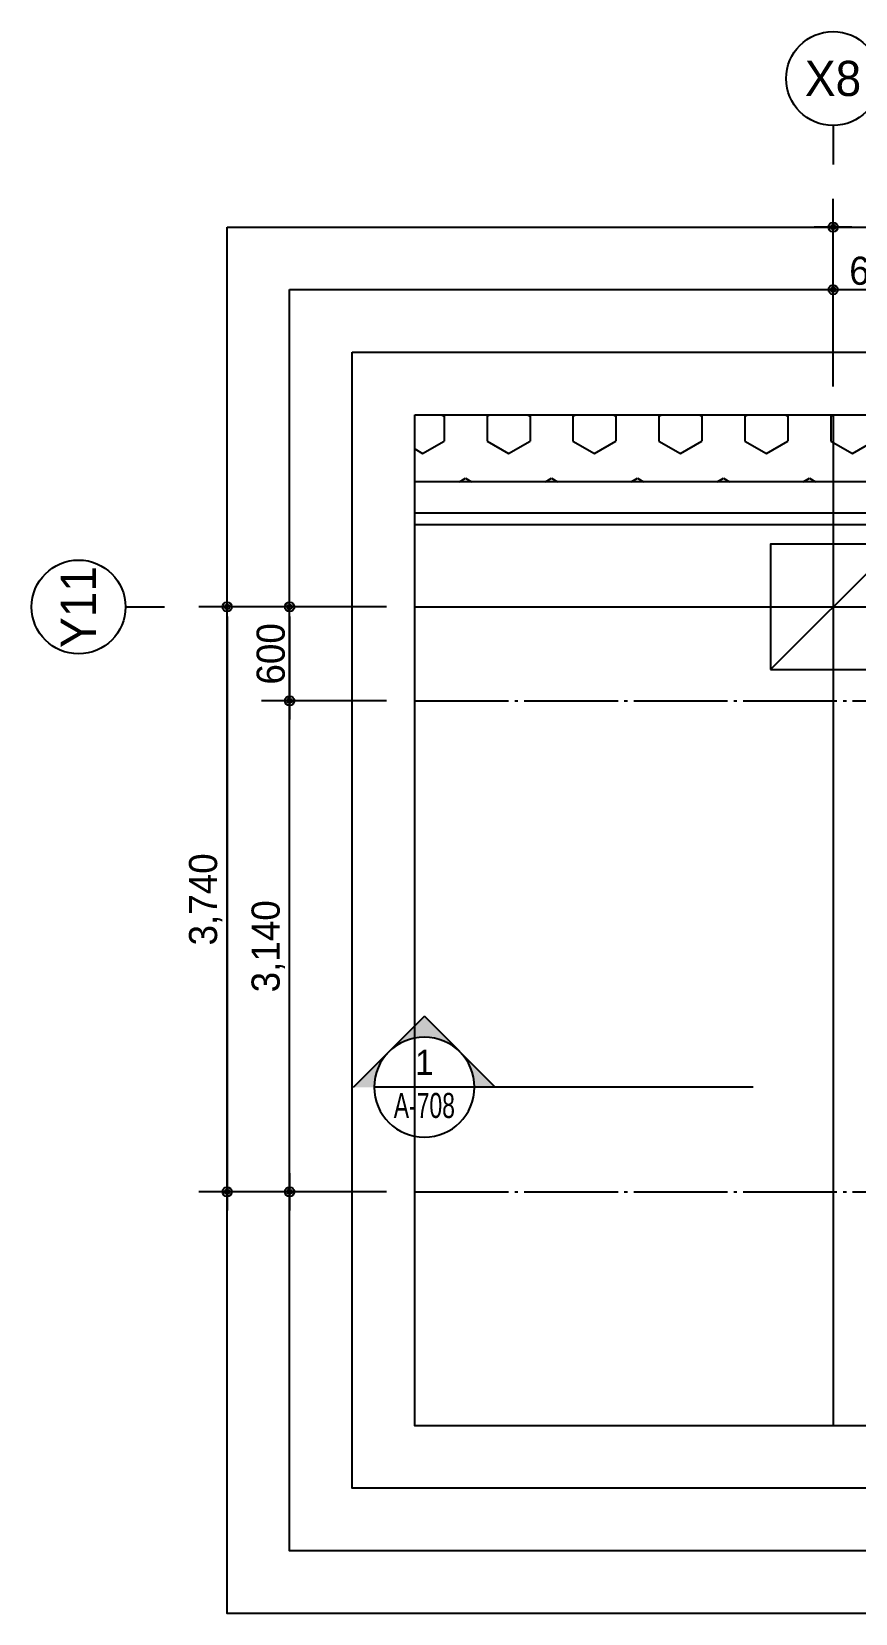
# Model space of a CAD drawing. Header units: millimetres. Extents: x 252711992 to 505989238, y 504776675 to 1009617600.
# Drawn here: x 252965104 to 252970372, y 504806267 to 504816382 of the extents above; entities that cross this region are included whole.
import ezdxf
from ezdxf.enums import TextEntityAlignment as Align
from ezdxf.xclip import XClip

# ---------------------------------------------------------------- set-up
doc = ezdxf.new("R2010")
doc.units = ezdxf.units.MM
doc.header["$XCLIPFRAME"] = 0
doc.linetypes.add('CEN', pattern=[35, 30, -2, 1, -2])
for name, color, linetype in [('$ZCDB_AUDIT_GENERATED_600D18', 7, 'Continuous'), ('4A.TEC CEN', 1, 'CEN'), ('4A.TEC TEXT 2', 3, 'Continuous'), ('4A.TEC 기둥', 2, 'Continuous'), ('4A.TEC 벽체 3', 4, 'Continuous'), ('4A.TEC 심볼', 7, 'Continuous'), ('SYM', 1, 'Continuous'), ('TEXT', 7, 'Continuous'), ('㈜SE&C 패턴 1', 8, 'Continuous')]:
    doc.layers.add(name, color=color, linetype=linetype)
doc.layers.add('DEFPOINT', color=135, linetype='Continuous', plot=False)
doc.styles.add('GHS', font='malgun.ttf')
doc.styles.add('나눔고딕', font='')
doc.styles.add('돋움', font='')
doc.styles.add('울릉도L', font='')
doc.styles.get('나눔고딕').set_extended_font_data('Dotum')
doc.styles.get('돋움').set_extended_font_data('Dotum')
doc.styles.get('울릉도L').set_extended_font_data('Dotum')
doc.dimstyles.new('DIM_600(외부치수)', dxfattribs={"dimscale": 400, "dimtxt": 3.3, "dimasz": 1, "dimexe": 2, "dimexo": 2, "dimgap": 1, "dimtad": 1, "dimdec": 0, "dimdsep": 46, "dimlunit": 6, "dimtxsty": '나눔고딕', "dimblk1": 'DIMDOT', "dimblk2": 'DIMDOT', "dimsah": 1, "dimcen": 2.5, "dimdle": 1.5, "dimclrd": 8, "dimclre": 8, "dimclrt": 3, "dimadec": 0, "dimazin": 0, "dimtfac": 1, "dimtdec": 0, "dimtix": 1, "dimtmove": 2, "dimatfit": 3, "dimldrblk": 'DIMDOT', "dimfxl": 1, "dimtvp": 1, "dimtolj": 1, "dimtzin": 0, "dimarcsym": 0})

# ---------------------------------------------------------------- blocks, each defined once
blk = doc.blocks.new('DIMDOT')
at = {"color": 0}
blk.add_line((-2, 0), (2, 0), dxfattribs=at)
for radius in [0.5, 0.25]:
    blk.add_circle((0, 0), radius, dxfattribs=at)
blk = doc.blocks.new('*D213')
at = {"layer": '$ZCDB_AUDIT_GENERATED_600D18', "color": 8, "lineweight": -2, "transparency": 16777216}
for p, q in [((252970229, 504814112), (252970229, 504815312)), ((252976469, 504814112), (252976469, 504815312)), ((252970289, 504815132), (252976409, 504815132))]:
    blk.add_line(p, q, dxfattribs=at)
at = {"layer": 'Defpoints', "color": 0, "transparency": 16777216}
for p in [(252976469, 504815132), (252970229, 504813932), (252976469, 504813932, 0)]:
    blk.add_point(p, dxfattribs=at)
at = {"layer": '$ZCDB_AUDIT_GENERATED_600D18', "color": 8, "lineweight": -2, "transparency": 16777216, "xscale": 60, "yscale": 60, "zscale": 60, "rotation": 180}
blk.add_blockref('DIMDOT', (252970229, 504815132), dxfattribs=at)
at = {"layer": '$ZCDB_AUDIT_GENERATED_600D18', "color": 8, "lineweight": -2, "transparency": 16777216, "xscale": 60, "yscale": 60, "zscale": 60}
blk.add_blockref('DIMDOT', (252976469, 504815132), dxfattribs=at)
at = {"layer": '$ZCDB_AUDIT_GENERATED_600D18', "color": 3, "transparency": 16777216, "insert": (252973349, 504815270), "char_height": 180, "attachment_point": 5, "style": '나눔고딕'}
blk.add_mtext('\\A1;6,240', dxfattribs=at)
blk = doc.blocks.new('ccs122')
at = {"layer": '4A.TEC 심볼'}
blk.add_line((0, 8), (0, 3), dxfattribs=at)
blk.add_circle((0, 14), 6, dxfattribs=at)
at = {"layer": '4A.TEC TEXT 2', "color": 3, "style": 'GHS'}
blk.add_attdef('NO', text='', height=4.5, dxfattribs=at).set_placement((-0.01, 14.02), align=Align.MIDDLE_CENTER)
blk = doc.blocks.new('*D214')
at = {"layer": '$ZCDB_AUDIT_GENERATED_600D18', "color": 8, "lineweight": -2, "transparency": 16777216}
for p, q in [((252970229, 504814112, 0), (252970229, 504814912, 0)), ((252970829, 504814112, 0), (252970829, 504814912, 0)), ((252970769, 504814732, 0), (252970289, 504814732, 0))]:
    blk.add_line(p, q, dxfattribs=at)
at = {"layer": 'Defpoints', "color": 0, "transparency": 16777216}
for p in [(252970229, 504814732, 0), (252970229, 504813932, 5000), (252970829, 504813932, 0)]:
    blk.add_point(p, dxfattribs=at)
at = {"layer": '$ZCDB_AUDIT_GENERATED_600D18', "color": 8, "lineweight": -2, "transparency": 16777216, "xscale": 60, "yscale": 60, "zscale": 60, "rotation": 180}
blk.add_blockref('DIMDOT', (252970229, 504814732, 0), dxfattribs=at)
at = {"layer": '$ZCDB_AUDIT_GENERATED_600D18', "color": 8, "lineweight": -2, "transparency": 16777216, "xscale": 60, "yscale": 60, "zscale": 60}
blk.add_blockref('DIMDOT', (252970829, 504814732, 0), dxfattribs=at)
at = {"layer": '$ZCDB_AUDIT_GENERATED_600D18', "color": 3, "transparency": 16777216, "insert": (252970529, 504814852, 0), "char_height": 180, "attachment_point": 5, "style": '나눔고딕'}
blk.add_mtext('\\A1;600', dxfattribs=at)
blk = doc.blocks.new('*D215')
at = {"layer": '$ZCDB_AUDIT_GENERATED_600D18', "color": 8, "lineweight": -2, "transparency": 16777216}
for p, q in [((252967374, 504812703), (252966174, 504812703)), ((252966354, 504812643), (252966354, 504809023)), ((252967374, 504808963), (252966174, 504808963))]:
    blk.add_line(p, q, dxfattribs=at)
at = {"layer": 'Defpoints', "color": 0, "transparency": 16777216}
for p in [(252967554, 504812703, 0), (252966354, 504808963), (252967554, 504808963, 0)]:
    blk.add_point(p, dxfattribs=at)
at = {"layer": '$ZCDB_AUDIT_GENERATED_600D18', "color": 8, "lineweight": -2, "transparency": 16777216, "xscale": 60, "yscale": 60, "zscale": 60}
for p, rotation in [((252966354, 504812703), 90), ((252966354, 504808963), 270)]:
    blk.add_blockref('DIMDOT', p, dxfattribs=dict(at, rotation=rotation))
at = {"layer": '$ZCDB_AUDIT_GENERATED_600D18', "color": 3, "transparency": 16777216, "insert": (252966217, 504810833), "char_height": 180, "attachment_point": 5, "rotation": 90, "style": '나눔고딕'}
blk.add_mtext('\\A1;3,740', dxfattribs=at)
blk = doc.blocks.new('*D216')
at = {"layer": '$ZCDB_AUDIT_GENERATED_600D18', "color": 8, "lineweight": -2, "transparency": 16777216}
for p, q in [((252967374, 504812703), (252966574, 504812703)), ((252966754, 504812643), (252966754, 504812163)), ((252967374, 504812103), (252966574, 504812103))]:
    blk.add_line(p, q, dxfattribs=at)
at = {"layer": 'Defpoints', "color": 0, "transparency": 16777216}
for p in [(252967554, 504812703, 0), (252966754, 504812103), (252967554, 504812103, 0)]:
    blk.add_point(p, dxfattribs=at)
at = {"layer": '$ZCDB_AUDIT_GENERATED_600D18', "color": 8, "lineweight": -2, "transparency": 16777216, "xscale": 60, "yscale": 60, "zscale": 60}
for p, rotation in [((252966754, 504812703), 90), ((252966754, 504812103), 270)]:
    blk.add_blockref('DIMDOT', p, dxfattribs=dict(at, rotation=rotation))
at = {"layer": '$ZCDB_AUDIT_GENERATED_600D18', "color": 3, "transparency": 16777216, "insert": (252966634, 504812403), "char_height": 180, "attachment_point": 5, "rotation": 90, "style": '나눔고딕'}
blk.add_mtext('\\A1;600', dxfattribs=at)
blk = doc.blocks.new('*D217')
at = {"layer": '$ZCDB_AUDIT_GENERATED_600D18', "color": 8, "lineweight": -2, "transparency": 16777216}
for p, q in [((252967374, 504812103), (252966574, 504812103)), ((252966754, 504809023), (252966754, 504812043)), ((252967374, 504808963), (252966574, 504808963))]:
    blk.add_line(p, q, dxfattribs=at)
at = {"layer": 'Defpoints', "color": 0, "transparency": 16777216}
for p in [(252966754, 504812103), (252967554, 504812103, 0), (252967554, 504808963, 0)]:
    blk.add_point(p, dxfattribs=at)
at = {"layer": '$ZCDB_AUDIT_GENERATED_600D18', "color": 8, "lineweight": -2, "transparency": 16777216, "xscale": 60, "yscale": 60, "zscale": 60}
for p, rotation in [((252966754, 504812103), 90), ((252966754, 504808963), 270)]:
    blk.add_blockref('DIMDOT', p, dxfattribs=dict(at, rotation=rotation))
at = {"layer": '$ZCDB_AUDIT_GENERATED_600D18', "color": 3, "transparency": 16777216, "insert": (252966617, 504810533), "char_height": 180, "attachment_point": 5, "rotation": 90, "style": '나눔고딕'}
blk.add_mtext('\\A1;3,140', dxfattribs=at)
blk = doc.blocks.new('dwgFD3B')
at = {"layer": '4A.TEC CEN', "color": 250, "ltscale": 500}
blk.add_line((49194.51, -103936.83, -3333.33), (358000, -103936.83, -3333.33), dxfattribs=at)
at = {"layer": '4A.TEC CEN', "color": 250, "ltscale": 500, "elevation": -3333.33}
blk.add_lwpolyline([(241807.63, -39163.16), (241807.63, -267000)], dxfattribs=at)
blk = doc.blocks.new('c1')
at = {"layer": '4A.TEC 기둥'}
blk.add_lwpolyline([(1156776, -1012079), (1157576, -1012079), (1157576, -1011279), (1156776, -1011279)], close=True, dxfattribs=at)
at = {"layer": 'DEFPOINT'}
blk.add_line((1156776, -1012079), (1157576, -1011279), dxfattribs=at)
blk = doc.blocks.new('단면기호1')
at = {"layer": 'SYM'}
h = blk.add_hatch(color=256, dxfattribs=at)
h.paths.add_polyline_path([(4.24, 4.24, -0.198912), (6, 0), (8.49, 0)])
h.paths.add_polyline_path([(0, 8.49), (-4.24, 4.24, -0.414214), (4.24, 4.24)])
h.paths.add_polyline_path([(-4.24, 4.24), (-8.49, 0), (-6, 0, -0.198912)])
for p in [(-8.49, 0), (8.49, 0)]:
    blk.add_line(p, (0, 8.49), dxfattribs=at)
blk.add_circle((0, 0), 6, dxfattribs=at)

msp = doc.modelspace()

# ---------------------------------------------------------------- hatches: boundary and pattern name
at = {"layer": '㈜SE&C 패턴 1'}
h = msp.add_hatch(dxfattribs=at)
h.set_pattern_fill('ANSI31', color=253, scale=50, angle=270, style=0)
h.set_pattern_definition([(270, (244715824.37, 507124687.6), (274.963066, 1e-11), [158.75, -317.5]), (30, (244715824.37, 507124687.6), (-137.481533, 238.125), [158.75, -317.5]), (330, (244715824.37, 507124528.84), (137.481533, 238.125), [158.75, -317.5])])
h.paths.add_polyline_path([(252979329.04, 504813503.18), (252979329.04, 504813932.16), (252967554.04, 504813932.16), (252967554.04, 504813503.18)])

# ---------------------------------------------------------------- linework, layer by layer
at = {"elevation": -4999.55, "flags": 128}
for points in [[(252979329.04, 504813503.18), (252967554.04, 504813503.18)], [(252979329.04, 504813303.18), (252967554.04, 504813303.18)]]:
    msp.add_lwpolyline(points, dxfattribs=at)
at = {"layer": '4A.TEC CEN', "ltscale": 20}
for p, q in [((252967554.04, 504812103.18), (252979329.04, 504812103.18)), ((252967554.04, 504808963.18), (252979329.04, 504808963.18))]:
    msp.add_line(p, q, dxfattribs=at)
at = {"layer": '4A.TEC 벽체 3', "elevation": -4999.55}
for points in [[(252979329.04, 504813303.18), (252967554.04, 504813303.18)], [(252979329.04, 504813228.18), (252967554.04, 504813228.18)]]:
    msp.add_lwpolyline(points, dxfattribs=at)
at = {"layer": 'DEFPOINT', "elevation": 3333.33}
for points in [[(252966354.04, 504815132.16), (252980529.04, 504815132.16), (252980529.04, 504806267.16), (252966354.04, 504806267.16)], [(252966754.04, 504814732.16), (252980129.04, 504814732.16), (252980129.04, 504806667.16), (252966754.04, 504806667.16)], [(252967154.04, 504814332.16), (252979729.04, 504814332.16), (252979729.04, 504807067.16), (252967154.04, 504807067.16)], [(252967554.04, 504813932.16), (252979329.04, 504813932.16), (252979329.04, 504807467.16), (252967554.04, 504807467.16)]]:
    msp.add_lwpolyline(points, close=True, dxfattribs=at)
at = {"layer": 'SYM'}
msp.add_line((252969718.03, 504809632.12, -4999.55), (252967935.6, 504809632.12, -4999.55), dxfattribs=at)
at = {"layer": 'SYM', "elevation": -4999.55}
msp.add_lwpolyline([(252967935.6, 504809632.12), (252967295.15, 504809632.12)], dxfattribs=at)

# ---------------------------------------------------------------- block references
ref = msp.add_blockref('dwgFD3B', (252728421.61, 504916640.01, -1666.22))
XClip(ref).set_block_clipping_path([(239132.4286797941, -109172.850899756), (250907.4286811948, -102707.850900948)])
at = {"layer": '4A.TEC 기둥'}
msp.add_blockref('c1', (251813053.57, 505824382.51, -4999.55), dxfattribs=at)
at = {"layer": '4A.TEC 심볼'}
ref = msp.add_blockref('ccs122', (252970229.24, 504815382.16, -4999.55), dxfattribs=dict(at, xscale=49.99999977496833, yscale=49.99999977496833, zscale=49.99999977496833))
ref.add_attrib('NO', 'X8', dxfattribs={"layer": '0', "color": 3, "height": 225, "style": '울릉도L'}).set_placement((252970228.93, 504816083.06, -4999.55), align=Align.MIDDLE_CENTER)
ref = msp.add_blockref('ccs122', (252966104.04, 504812703.18, -4999.55), dxfattribs=dict(at, xscale=49.99999977496833, yscale=49.99999977496833, zscale=49.99999977496833, rotation=90))
ref.add_attrib('NO', 'Y11', dxfattribs={"layer": '0', "color": 3, "height": 225, "rotation": 90, "style": '울릉도L'}).set_placement((252965403.15, 504812702.87, -4999.55), align=Align.MIDDLE_CENTER)
at = {"layer": 'SYM', "xscale": -53.37150118498497, "yscale": 53.37150118498497, "zscale": 53.37150118498497, "rotation": 359.9999999999999}
msp.add_blockref('단면기호1', (252967615.38, 504809632.12, -4999.55), dxfattribs=at)

# ---------------------------------------------------------------- texts
at = {"layer": 'TEXT', "style": '돋움'}
msp.add_text('1', height=160.11, dxfattribs=at).set_placement((252967615.38, 504809710.9, -4999.55), align=Align.CENTER)
at = {"layer": 'TEXT', "style": '돋움', "width": 0.7}
msp.add_text('A-708', height=160.115, dxfattribs=at).set_placement((252967615.38, 504809435.21, -4999.55), align=Align.CENTER)

# ---------------------------------------------------------------- dimensions: what is measured, and where the dimension line sits
at = {"layer": '$ZCDB_AUDIT_GENERATED_600D18'}
dim = msp.add_linear_dim(base=(252976469.24, 504815132.16), p1=(252970229.24, 504813932.16), p2=(252976469.24, 504813932.16, 0), dimstyle='DIM_600(외부치수)', override={"dimscale": 300, "dimtxt": 0.6, "dimasz": 0.2, "dimexe": 0.6, "dimexo": 0.6, "dimgap": 0.1, "dimdec": 1, "dimblk1": 'DIMDOT', "dimblk2": 'DIMDOT', "dimdle": 0.5}, dxfattribs=at)
dim.commit()
dim.dimension.update_dxf_attribs({"geometry": '*D213', "text_midpoint": (252973349.24, 504815269.62)})
for base, p1, p2, angle, picture, middle in [((252970229.24, 504814732.16, 0), (252970829.24, 504813932.16, 0), (252970229.24, 504813932.16, 4999.99), 180, '*D214', (252970529.24, 504814852.28, 0)), ((252966354.04, 504808963.18, -4999.55), (252967554.04, 504812703.18, -4999.55), (252967554.04, 504808963.18, -4999.55), 270, '*D215', (252966216.58, 504810833.18, -4999.55)), ((252966754.04, 504812103.18, -4999.55), (252967554.04, 504812703.18, -4999.55), (252967554.04, 504812103.18, -4999.55), 270, '*D216', (252966633.92, 504812403.18, -4999.55)), ((252966754.04, 504812103.18, -4999.55), (252967554.04, 504808963.18, -4999.55), (252967554.04, 504812103.18, -4999.55), 90, '*D217', (252966616.58, 504810533.18, -4999.55))]:
    dim = msp.add_linear_dim(base=base, p1=p1, p2=p2, angle=angle, dimstyle='DIM_600(외부치수)', override={"dimscale": 300, "dimtxt": 0.6, "dimasz": 0.2, "dimexe": 0.6, "dimexo": 0.6, "dimgap": 0.1, "dimdec": 1, "dimblk1": 'DIMDOT', "dimblk2": 'DIMDOT', "dimdle": 0.5}, dxfattribs=at)
    dim.commit()
    dim.dimension.update_dxf_attribs({"geometry": picture, "text_midpoint": middle})

doc.saveas('drawing.dxf')
